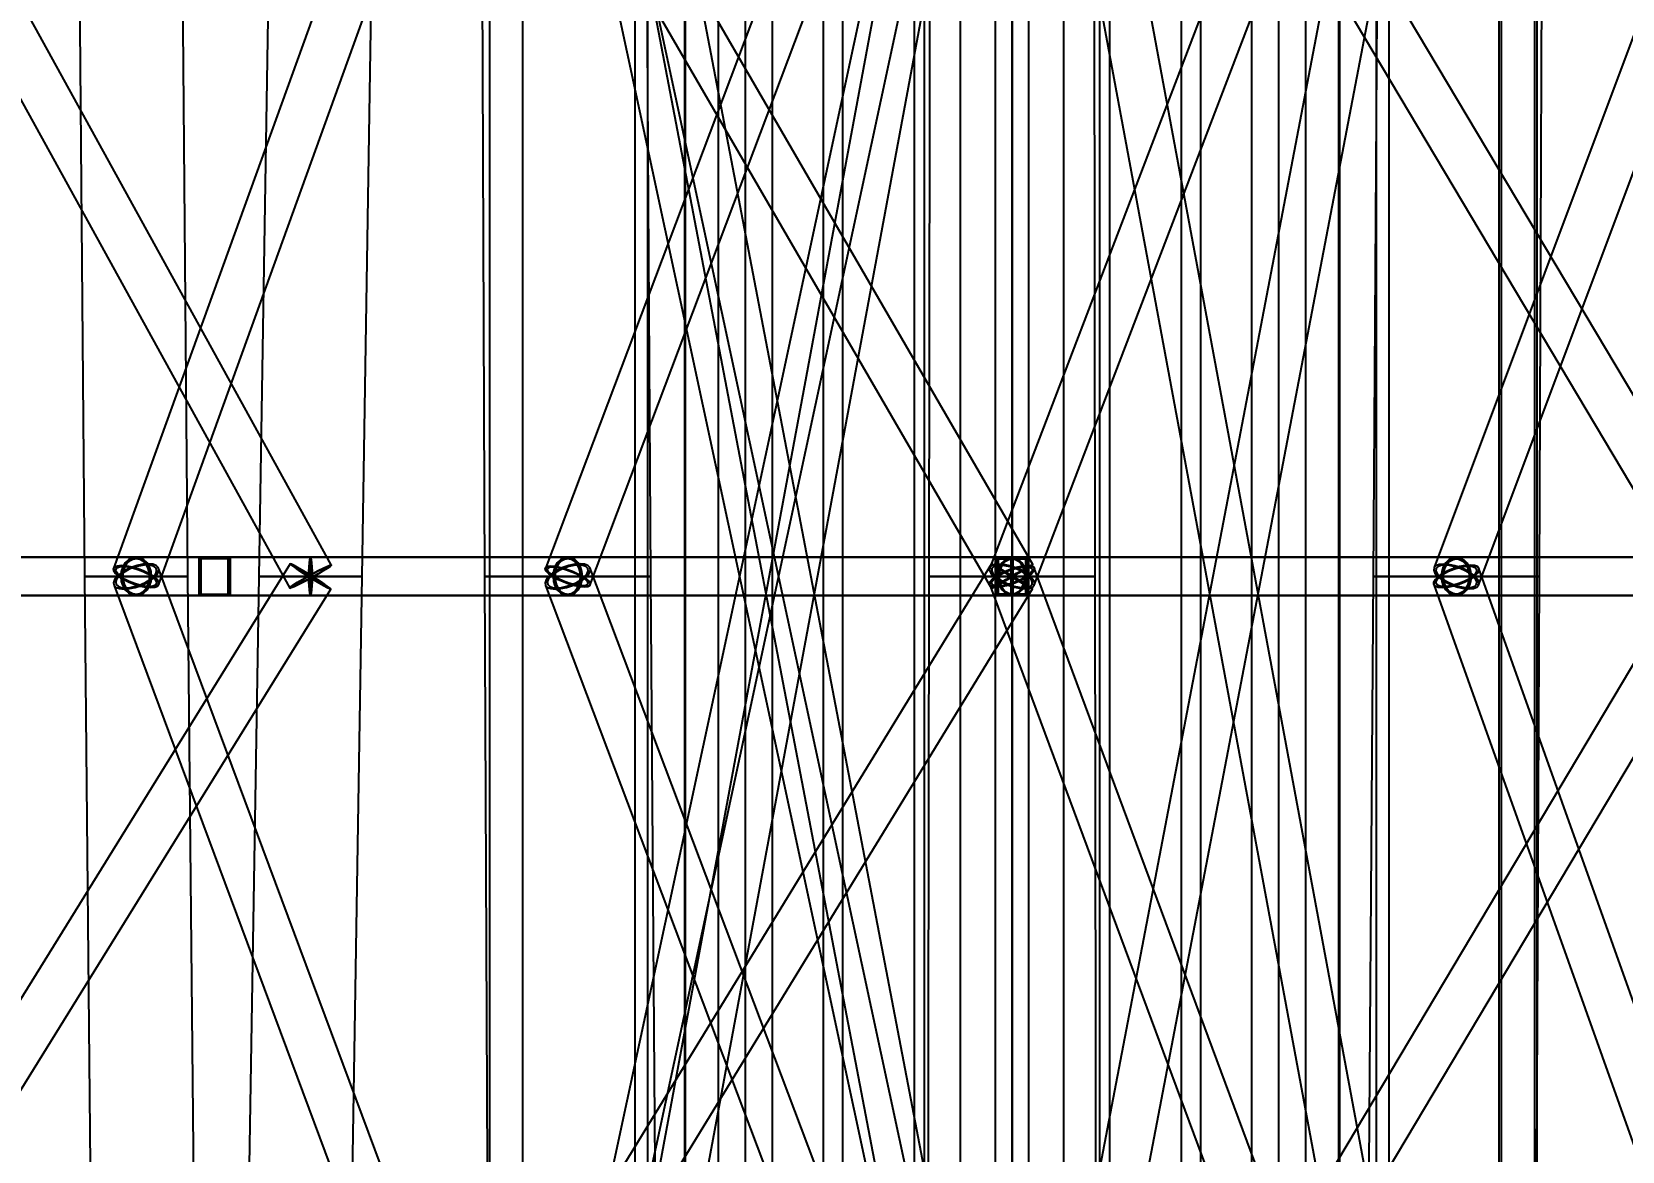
# Model space of a CAD drawing. Header units: millimetres. Extents: x -123812 to 252100, y -3000 to 639000.
# Drawn here: x -10403 to 6476, y 56400 to 68280 of the extents above; entities that cross this region are included whole.
import ezdxf

# ---------------------------------------------------------------- set-up
doc = ezdxf.new("R2010")
doc.units = ezdxf.units.MM
for name, color, linetype, lineweight in [('D-BMK-AXIS', 7, 'Continuous', 13), ('D-STR-CORE', 7, 'Continuous', 25), ('D-STR-DIM', 7, 'Continuous', 13), ('D-STR-STRC', 7, 'Continuous', 25)]:
    doc.layers.add(name, color=color, linetype=linetype, lineweight=lineweight)
doc.styles.add('OpenSansCondensed-Light', font='OpenSansCondensed-Light.ttf')
doc.styles.add('TOWER_UNICODE', font='Arial Unicode.ttf')
doc.dimstyles.new('EZDXF', dxfattribs={"dimtxt": 0.25, "dimasz": 0.175, "dimexe": 0.375, "dimexo": 0.125, "dimgap": 0.1, "dimtad": 1, "dimlfac": 100, "dimzin": 12, "dimdsep": 46, "dimtxsty": 'OpenSansCondensed-Light', "dimblk": 'ARCHTICK', "dimcen": 2.5, "dimazin": 3, "dimtfac": 0.5, "dimtmove": 2, "dimatfit": 3})

# ---------------------------------------------------------------- blocks, each defined once
blk = doc.blocks.new('_ARCHTICK')
at = {"color": 0, "linetype": 'BYBLOCK', "const_width": 0.15}
blk.add_lwpolyline([(-0.5, -0.5), (0.5, 0.5)], dxfattribs=at)

msp = doc.modelspace()

# ---------------------------------------------------------------- linework, layer by layer
at = {"layer": 'D-BMK-AXIS'}
msp.add_line((0, -3000), (0, 639000), dxfattribs=at)
at = {"layer": 'D-STR-CORE'}
for points in [[(-4000, 0), (-4000, 100000), (-3477.3, 100000), (-3477.3, 0)], [(-4000, 0), (-4000, 100000), (-3477.3, 100000), (-3477.3, 0)], [(-3863.7, 0), (-3863.7, 100000), (-3117.7, 100000), (-3117.7, 0)], [(-3863.7, 0), (-3863.7, 100000), (-3117.7, 100000), (-3117.7, 0)], [(-3464.1, 0), (-3464.1, 100000), (-2545.6, 100000), (-2545.6, 0)], [(-3464.1, 0), (-3464.1, 100000), (-2545.6, 100000), (-2545.6, 0)], [(-2828.4, 0), (-2828.4, 100000), (-1800, 100000), (-1800, 0)], [(-2828.4, 0), (-2828.4, 100000), (-1800, 100000), (-1800, 0)], [(-2000, 0), (-2000, 100000), (-931.7, 100000), (-931.7, 0)], [(-2000, 0), (-2000, 100000), (-931.7, 100000), (-931.7, 0)], [(-1035.3, 0), (-1035.3, 100000), (0, 100000), (0, 0)], [(-1035.3, 0), (-1035.3, 100000), (0, 100000), (0, 0)], [(0, 0), (0, 100000), (1035.3, 100000), (1035.3, 0)], [(0, 0), (0, 100000), (1035.3, 100000), (1035.3, 0)], [(931.7, 0), (931.7, 100000), (2000, 100000), (2000, 0)], [(931.7, 0), (931.7, 100000), (2000, 100000), (2000, 0)], [(1800, 0), (1800, 100000), (2828.4, 100000), (2828.4, 0)], [(1800, 0), (1800, 100000), (2828.4, 100000), (2828.4, 0)], [(2545.6, 0), (2545.6, 100000), (3464.1, 100000), (3464.1, 0)], [(2545.6, 0), (2545.6, 100000), (3464.1, 100000), (3464.1, 0)], [(3117.7, 0), (3117.7, 100000), (3863.7, 100000), (3863.7, 0)], [(3117.7, 0), (3117.7, 100000), (3863.7, 100000), (3863.7, 0)], [(3477.3, 0), (3477.3, 100000), (4000, 100000), (4000, 0)], [(3477.3, 0), (3477.3, 100000), (4000, 100000), (4000, 0)]]:
    msp.add_lwpolyline(points, close=True, dxfattribs=at)
at = {"layer": 'D-STR-STRC'}
for points in [[(-14553, 74876.6), (-7665.1, 62376.6), (-7649.2, 62380.8), (-7619.3, 62393.2), (-7577.6, 62412.8), (-7526.9, 62438.3), (-7470.5, 62468.1), (-7412.4, 62500), (-7356.5, 62531.9), (-7306.6, 62561.7), (-7266.2, 62587.2), (-7237.9, 62606.8), (-7223.8, 62619.2), (-7224.7, 62623.4), (-14112.6, 75123.4)], [(-7464.8, 74872.6), (-219.6, 62372.6), (-209.8, 62376.9), (-185.7, 62389.6), (-148.9, 62409.9), (-102, 62436.3), (-48.2, 62467), (9, 62500), (65.5, 62533), (117.6, 62563.7), (161.6, 62590.1), (194.6, 62610.4), (214.4, 62623.1), (219.6, 62627.4), (-7025.6, 75127.4)], [(-218, 74869.9), (7226.9, 62369.9), (7237, 62374.4), (7261.4, 62387.4), (7298.2, 62408), (7345, 62435), (7398.7, 62466.3), (7455.4, 62500), (7511.5, 62533.7), (7563, 62565), (7606.5, 62592), (7638.9, 62612.6), (7658.2, 62625.6), (7662.9, 62630.1), (218, 75130.1)], [(-5019.3, 75083.3), (-9535.2, 62583.3), (-9532.3, 62558.9), (-9513.2, 62530.5), (-9479.3, 62500), (-9432.8, 62469.5), (-9377, 62441.1), (-9315.6, 62416.7), (-9252.9, 62398), (-9193, 62386.2), (-9140.2, 62382.2), (-9097.9, 62386.2), (-9069, 62398), (-9055.6, 62416.7), (-4539.7, 74916.7)], [(-5568.1, 74958), (-198.7, 49958), (-192, 49952.9), (-172.1, 49951.1), (-140.5, 49952.6), (-99.4, 49957.3), (-51.4, 49965), (0, 49975), (51.4, 49986.7), (99.4, 49999.4), (140.5, 50012), (172.1, 50023.9), (192, 50034.1), (198.7, 50042), (-5170.6, 75042)], [(-198.7, 75042), (-5568.1, 50042), (-5561.3, 50034.1), (-5541.5, 50023.9), (-5509.9, 50012), (-5468.7, 49999.4), (-5420.8, 49986.7), (-5369.4, 49975), (-5317.9, 49965), (-5270, 49957.3), (-5228.8, 49952.6), (-5197.2, 49951.1), (-5177.4, 49952.9), (-5170.6, 49958), (198.7, 74958)], [(-5028.9, 74959.4), (-249.4, 49959.4), (-244.4, 49942.6), (-222.7, 49929.7), (-185.9, 49921.6), (-136.4, 49918.8), (-77.6, 49921.6), (-13.5, 49929.7), (51.6, 49942.6), (113.1, 49959.4), (166.9, 49979), (209.3, 50000), (237.5, 50021), (249.4, 50040.6), (-4530.1, 75040.6)], [(-233.7, 75096.1), (-4949.1, 62596.1), (-4954, 62578.4), (-4942.6, 62555.5), (-4915.7, 62528.7), (-4875.2, 62500), (-4823.8, 62471.3), (-4765, 62444.5), (-4702.9, 62421.6), (-4641.5, 62403.9), (-4585.2, 62392.9), (-4537.8, 62389.1), (-4502.5, 62392.9), (-4481.7, 62403.9), (233.7, 74903.9)], [(-249.7, 75046.3), (-4891.3, 50046.3), (-4882.8, 50042.4), (-4857.9, 50035.5), (-4818.2, 50026.2), (-4766.5, 50015.2), (-4706.2, 50003.1), (-4641.6, 49990.8), (-4577, 49979.1), (-4516.7, 49968.9), (-4465, 49960.8), (-4425.3, 49955.3), (-4400.4, 49952.9), (-4391.9, 49953.7), (249.7, 74953.7)], [(-249.8, 74954.3), (4391.8, 49954.3), (4400.3, 49947.9), (4425.3, 49945.1), (4465, 49945.9), (4516.7, 49950.5), (4576.9, 49958.5), (4641.6, 49969.3), (4706.2, 49982.1), (4766.5, 49996.2), (4818.2, 50010.6), (4857.9, 50024.2), (4882.9, 50036.2), (4891.4, 50045.7), (249.8, 75045.7)], [(4529.9, 75046.1), (-249.6, 50046.1), (-241.1, 50032.2), (-216.2, 50016.2), (-176.5, 49999), (-124.8, 49982), (-64.6, 49966.1), (0, 49952.6), (64.6, 49942.3), (124.8, 49935.9), (176.5, 49933.9), (216.2, 49936.4), (241.1, 49943.2), (249.6, 49953.9), (5029.1, 74953.9)], [(4542.8, 75092.2), (-236.7, 62592.2), (-238.8, 62565.2), (-224.7, 62533.7), (-195.3, 62500), (-152.5, 62466.3), (-99.4, 62434.8), (-39.5, 62407.8), (23.1, 62387.1), (84.1, 62374.1), (139.4, 62369.7), (185.2, 62374.1), (218.4, 62387.1), (236.7, 62407.8), (5016.2, 74907.8)], [(9165.1, 75092.9), (4479.1, 62592.9), (4475.4, 62565.7), (4488.1, 62534), (4516.2, 62500), (4557.9, 62466), (4610.4, 62434.3), (4670, 62407.1), (4732.7, 62386.3), (4794.2, 62373.2), (4850.3, 62368.7), (4897.3, 62373.2), (4931.8, 62386.3), (4951.6, 62407.1), (9637.6, 74907.1)], [(5166.2, 75000), (5166.2, 50000), (5173.1, 49987.3), (5193.4, 49975.5), (5225.7, 49965.4), (5267.8, 49957.6), (5316.8, 49952.8), (5369.4, 49951.1), (5421.9, 49952.8), (5471, 49957.6), (5513, 49965.4), (5545.3, 49975.5), (5565.6, 49987.3), (5572.6, 50000), (5572.6, 75000)], [(-14970.2, 49865.9), (-7229.9, 62365.9), (-7231.6, 62370.5), (-7247.9, 62383.9), (-7277.6, 62405.2), (-7318.7, 62433), (-7368.4, 62465.3), (-7423.3, 62500), (-7479.6, 62534.7), (-7533.6, 62567), (-7581.6, 62594.8), (-7620.2, 62616.1), (-7646.9, 62629.5), (-7659.8, 62634.1), (-15400.1, 50134.1)], [(-14754.4, 62296.8), (-7444.9, 62296.8), (-7439.4, 62303.7), (-7434.3, 62324), (-7429.9, 62356.3), (-7426.5, 62398.4), (-7424.4, 62447.4), (-7423.7, 62500), (-7424.4, 62552.6), (-7426.5, 62601.6), (-7429.9, 62643.7), (-7434.3, 62676), (-7439.4, 62696.3), (-7444.9, 62703.2), (-14754.4, 62703.2)], [(-13614, 62296.8), (-9295.4, 62296.8), (-9252.8, 62303.7), (-9213.2, 62324), (-9179.1, 62356.3), (-9153, 62398.4), (-9136.6, 62447.4), (-9131, 62500), (-9136.6, 62552.6), (-9153, 62601.6), (-9179.1, 62643.7), (-9213.2, 62676), (-9252.8, 62696.3), (-9295.4, 62703.2), (-13614, 62703.2)], [(-4406.6, 50095.1), (-9060.4, 62595.1), (-9082.2, 62616.5), (-9118.5, 62629.9), (-9166.9, 62634.5), (-9224.1, 62629.9), (-9286.1, 62616.5), (-9348.7, 62595.1), (-9407.7, 62567.3), (-9459.1, 62534.8), (-9499.3, 62500), (-9525.6, 62465.2), (-9536.2, 62432.7), (-9530.4, 62404.9), (-4876.6, 49904.9)], [(-7431.8, 49867.4), (216.5, 62367.4), (211.6, 62371.9), (192.3, 62385.1), (159.9, 62406.2), (116.6, 62433.7), (65.4, 62465.7), (9.7, 62500), (-46.7, 62534.3), (-99.9, 62566.3), (-146.2, 62593.8), (-182.6, 62614.9), (-206.6, 62628.1), (-216.5, 62632.6), (-7864.8, 50132.6)], [(235.3, 50094.9), (-4480.1, 62594.9), (-4501.2, 62616.3), (-4536.9, 62629.7), (-4584.8, 62634.3), (-4641.5, 62629.7), (-4703.3, 62616.3), (-4765.9, 62594.9), (-4825.1, 62567.1), (-4876.8, 62534.8), (-4917.5, 62500), (-4944.4, 62465.2), (-4955.7, 62432.9), (-4950.6, 62405.1), (-235.3, 49905.1)], [(7226.7, 62630), (-218.1, 50130), (-212.3, 50125.6), (-192.1, 50112.6), (-158.7, 50091.9), (-114.6, 50065), (-62.6, 50033.6), (-6.3, 50000), (50.3, 49966.4), (103.6, 49935), (149.8, 49908.1), (185.7, 49887.4), (209.1, 49874.4), (218.1, 49870), (7663, 62370)], [(7444.9, 62703.2), (0, 62703.2), (-1.8, 62696.3), (-3.6, 62676), (-5, 62643.7), (-6.2, 62601.6), (-6.9, 62552.6), (-7.1, 62500), (-6.9, 62447.4), (-6.2, 62398.4), (-5, 62356.3), (-3.6, 62324), (-1.8, 62303.7), (0, 62296.8), (7444.9, 62296.8)], [(9411, 50085.3), (4954.6, 62585.3), (4938.6, 62604.5), (4907.3, 62616.6), (4863, 62620.7), (4808.6, 62616.6), (4747.8, 62604.5), (4684.8, 62585.3), (4624, 62560.3), (4569.3, 62531.2), (4524.6, 62500), (4492.9, 62468.8), (4476.4, 62439.7), (4476.1, 62414.7), (8932.5, 49914.7)], [(9295.4, 62703.2), (4715.4, 62703.2), (4675, 62696.3), (4637.3, 62676), (4605, 62643.7), (4580.2, 62601.6), (4564.6, 62552.6), (4559.3, 62500), (4564.6, 62447.4), (4580.2, 62398.4), (4605, 62356.3), (4637.3, 62324), (4675, 62303.7), (4715.4, 62296.8), (9295.4, 62296.8)], [(4881.2, 50080.5), (239.6, 62580.5), (230.9, 62598.7), (206.5, 62610), (168, 62613.9), (118.1, 62610), (60.1, 62598.7), (-2, 62580.5), (-63.9, 62557), (-121.5, 62529.5), (-170.8, 62500), (-208.5, 62470.5), (-231.9, 62443), (-239.6, 62419.5), (4402, 49919.5)]]:
    msp.add_lwpolyline(points, dxfattribs=at)
for points in [[(-9949, 75000), (-9844.2, 62500), (-8746.6, 62500), (-8853.7, 75000)], [(-7993.7, 62500), (-6896, 62500), (-6697.6, 75000), (-7792.9, 75000)], [(-5646.5, 75000), (-5598.9, 62500), (-3831.9, 62500), (-3912.5, 75000)], [(-5547.2, 50000), (-5191.6, 50000), (-5191.6, 75000), (-5547.2, 75000)], [(-5547.2, 50000), (-5191.6, 50000), (-5191.6, 75000), (-5547.2, 75000)], [(-883.5, 62500), (883.5, 62500), (867, 75000), (-867, 75000)], [(-883.5, 62500), (883.5, 62500), (867, 75000), (-867, 75000)], [(-548.8, 62500), (548.8, 62500), (547.7, 75000), (-547.7, 75000)], [(-177.8, 50000), (177.8, 50000), (177.8, 75000), (-177.8, 75000)], [(-177.8, 50000), (177.8, 50000), (177.8, 75000), (-177.8, 75000)], [(3831.9, 62500), (5598.9, 62500), (5646.5, 75000), (3912.5, 75000)], [(5191.6, 50000), (5547.2, 50000), (5547.2, 75000), (5191.6, 75000)], [(5191.6, 50000), (5547.2, 50000), (5547.2, 75000), (5191.6, 75000)], [(-15850.5, 62300), (-8294.3, 62300), (-8294.3, 62700), (-15850.5, 62700)], [(-13441.8, 62300), (8.6, 62300), (8.6, 62700), (-13441.8, 62700)], [(-9499.3, 62500), (-9525.6, 62465.2), (-9536.2, 62432.7), (-9530.4, 62404.9), (-9508.6, 62383.5), (-9472.3, 62370.1), (-9423.9, 62365.5), (-9366.7, 62370.1), (-9304.7, 62383.5), (-9242.1, 62404.9), (-9183.1, 62432.7), (-9131.7, 62465.2), (-9091.5, 62500), (-9065.2, 62534.8), (-9054.6, 62567.3), (-9060.4, 62595.1), (-9082.2, 62616.5), (-9118.5, 62629.9), (-9166.9, 62634.5), (-9224.1, 62629.9), (-9286.1, 62616.5), (-9348.7, 62595.1), (-9407.7, 62567.3), (-9459.1, 62534.8)], [(-9479.2, 62500), (-9502.9, 62468.6), (-9512.5, 62439.4), (-9507.3, 62414.2), (-9487.6, 62395), (-9454.9, 62382.9), (-9411.2, 62378.7), (-9359.7, 62382.9), (-9303.8, 62395), (-9247.3, 62414.2), (-9194.1, 62439.4), (-9147.8, 62468.6), (-9111.6, 62500), (-9087.9, 62531.4), (-9078.3, 62560.6), (-9083.5, 62585.8), (-9103.2, 62605), (-9135.9, 62617.1), (-9179.6, 62621.3), (-9231.1, 62617.1), (-9287, 62605), (-9343.5, 62585.8), (-9396.7, 62560.6), (-9443, 62531.4)], [(-9459.8, 62500), (-9454.2, 62447.4), (-9437.8, 62398.4), (-9411.7, 62356.3), (-9377.6, 62324), (-9338, 62303.7), (-9295.4, 62296.8), (-9252.8, 62303.7), (-9213.2, 62324), (-9179.1, 62356.3), (-9153, 62398.4), (-9136.6, 62447.4), (-9131, 62500), (-9136.6, 62552.6), (-9153, 62601.6), (-9179.1, 62643.7), (-9213.2, 62676), (-9252.8, 62696.3), (-9295.4, 62703.2), (-9338, 62696.3), (-9377.6, 62676), (-9411.7, 62643.7), (-9437.8, 62601.6), (-9454.2, 62552.6)], [(-9451.5, 62500), (-9446.2, 62447.4), (-9430.6, 62398.4), (-9405.8, 62356.3), (-9373.4, 62324), (-9335.8, 62303.7), (-9295.4, 62296.8), (-4715.4, 62296.8), (-4675, 62303.7), (-4637.3, 62324), (-4605, 62356.3), (-4580.2, 62398.4), (-4564.6, 62447.4), (-4559.3, 62500), (-4564.6, 62552.6), (-4580.2, 62601.6), (-4605, 62643.7), (-4637.3, 62676), (-4675, 62696.3), (-4715.4, 62703.2), (-9295.4, 62703.2), (-9335.8, 62696.3), (-9373.4, 62676), (-9405.8, 62643.7), (-9430.6, 62601.6), (-9446.2, 62552.6)], [(-9451.5, 62500), (-9446.2, 62447.4), (-9430.6, 62398.4), (-9405.8, 62356.3), (-9373.4, 62324), (-9335.8, 62303.7), (-9295.4, 62296.8), (-9255, 62303.7), (-9217.4, 62324), (-9185, 62356.3), (-9160.2, 62398.4), (-9144.6, 62447.4), (-9139.3, 62500), (-9144.6, 62552.6), (-9160.2, 62601.6), (-9185, 62643.7), (-9217.4, 62676), (-9255, 62696.3), (-9295.4, 62703.2), (-9335.8, 62696.3), (-9373.4, 62676), (-9405.8, 62643.7), (-9430.6, 62601.6), (-9446.2, 62552.6)], [(-9446.9, 62500), (-9441.7, 62451.5), (-9426.6, 62406.4), (-9402.5, 62367.6), (-9371.1, 62337.9), (-9334.6, 62319.2), (-9295.4, 62312.8), (-9256.2, 62319.2), (-9219.7, 62337.9), (-9188.3, 62367.6), (-9164.2, 62406.4), (-9149.1, 62451.5), (-9143.9, 62500), (-9149.1, 62548.5), (-9164.2, 62593.6), (-9188.3, 62632.4), (-9219.7, 62662.1), (-9256.2, 62680.8), (-9295.4, 62687.2), (-9334.6, 62680.8), (-9371.1, 62662.1), (-9402.5, 62632.4), (-9426.6, 62593.6), (-9441.7, 62548.5)], [(-9439.2, 62500), (-9434.3, 62451.5), (-9419.9, 62406.4), (-9397.1, 62367.6), (-9367.3, 62337.9), (-9332.6, 62319.2), (-9295.4, 62312.8), (-9258.2, 62319.2), (-9223.5, 62337.9), (-9193.7, 62367.6), (-9170.9, 62406.4), (-9156.5, 62451.5), (-9151.6, 62500), (-9156.5, 62548.5), (-9170.9, 62593.6), (-9193.7, 62632.4), (-9223.5, 62662.1), (-9258.2, 62680.8), (-9295.4, 62687.2), (-9332.6, 62680.8), (-9367.3, 62662.1), (-9397.1, 62632.4), (-9419.9, 62593.6), (-9434.3, 62548.5)], [(-8294.3, 62700), (-8631.7, 62700), (-8631.7, 62300), (-8294.3, 62300)], [(-8628.6, 62300), (165.6, 62300), (165.6, 62700), (-8628.6, 62700)], [(-8297.4, 62700), (-8628.6, 62700), (-8628.6, 62300), (-8297.4, 62300)], [(-8304.4, 62688), (-8621.6, 62688), (-8621.6, 62312), (-8304.4, 62312)], [(-8307.4, 62688), (-8618.6, 62688), (-8618.6, 62312), (-8307.4, 62312)], [(-8617.6, 62300), (154.6, 62300), (154.6, 62700), (-8617.6, 62700)], [(-8308.4, 62700), (-8617.6, 62700), (-8617.6, 62300), (-8308.4, 62300)], [(-8317.7, 62688), (-8608.4, 62688), (-8608.4, 62312), (-8317.7, 62312)], [(-7412.4, 62500), (-7470.5, 62468.1), (-7526.9, 62438.3), (-7577.6, 62412.8), (-7619.3, 62393.2), (-7649.2, 62380.8), (-7665.1, 62376.6), (-7666, 62380.8), (-7651.8, 62393.2), (-7623.5, 62412.8), (-7583.1, 62438.3), (-7533.2, 62468.1), (-7477.3, 62500), (-7419.2, 62531.9), (-7362.9, 62561.7), (-7312.1, 62587.2), (-7270.4, 62606.8), (-7240.6, 62619.2), (-7224.7, 62623.4), (-7223.8, 62619.2), (-7237.9, 62606.8), (-7266.2, 62587.2), (-7306.6, 62561.7), (-7356.5, 62531.9)], [(-7466.5, 62500), (-7410.1, 62465.3), (-7356.1, 62433), (-7308.1, 62405.2), (-7269.5, 62383.9), (-7242.8, 62370.5), (-7229.9, 62365.9), (-7231.6, 62370.5), (-7247.9, 62383.9), (-7277.6, 62405.2), (-7318.7, 62433), (-7368.4, 62465.3), (-7423.3, 62500), (-7479.6, 62534.7), (-7533.6, 62567), (-7581.6, 62594.8), (-7620.2, 62616.1), (-7646.9, 62629.5), (-7659.8, 62634.1), (-7658.1, 62629.5), (-7641.8, 62616.1), (-7612.1, 62594.8), (-7571, 62567), (-7521.4, 62534.7)], [(-7464.3, 62500), (-7413.5, 62468.7), (-7364.8, 62439.6), (-7321.6, 62414.5), (-7286.8, 62395.3), (-7262.7, 62383.2), (-7251.1, 62379.1), (-7252.6, 62383.2), (-7267.3, 62395.3), (-7294.1, 62414.5), (-7331.1, 62439.6), (-7375.9, 62468.7), (-7425.4, 62500), (-7476.2, 62531.3), (-7524.9, 62560.4), (-7568.1, 62585.5), (-7603, 62604.7), (-7627, 62616.8), (-7638.7, 62620.9), (-7637.1, 62616.8), (-7622.4, 62604.7), (-7595.7, 62585.5), (-7558.6, 62560.4), (-7513.8, 62531.3)], [(-7466.1, 62500), (-7465.3, 62447.4), (-7463.2, 62398.4), (-7459.8, 62356.3), (-7455.5, 62324), (-7450.3, 62303.7), (-7444.9, 62296.8), (-7439.4, 62303.7), (-7434.3, 62324), (-7429.9, 62356.3), (-7426.5, 62398.4), (-7424.4, 62447.4), (-7423.7, 62500), (-7424.4, 62552.6), (-7426.5, 62601.6), (-7429.9, 62643.7), (-7434.3, 62676), (-7439.4, 62696.3), (-7444.9, 62703.2), (-7450.3, 62696.3), (-7455.5, 62676), (-7459.8, 62643.7), (-7463.2, 62601.6), (-7465.3, 62552.6)], [(-7464.4, 62500), (-7463.7, 62451.5), (-7461.8, 62406.4), (-7458.7, 62367.6), (-7454.6, 62337.9), (-7449.9, 62319.2), (-7444.9, 62312.8), (-7439.8, 62319.2), (-7435.1, 62337.9), (-7431.1, 62367.6), (-7428, 62406.4), (-7426, 62451.5), (-7425.3, 62500), (-7426, 62548.5), (-7428, 62593.6), (-7431.1, 62632.4), (-7435.1, 62662.1), (-7439.8, 62680.8), (-7444.9, 62687.2), (-7449.9, 62680.8), (-7454.6, 62662.1), (-7458.7, 62632.4), (-7461.8, 62593.6), (-7463.7, 62548.5)], [(-7452, 62500), (-7451.8, 62447.4), (-7451, 62398.4), (-7449.9, 62356.3), (-7448.4, 62324), (-7446.7, 62303.7), (-7444.9, 62296.8), (0, 62296.8), (1.8, 62303.7), (3.6, 62324), (5, 62356.3), (6.2, 62398.4), (6.9, 62447.4), (7.1, 62500), (6.9, 62552.6), (6.2, 62601.6), (5, 62643.7), (3.6, 62676), (1.8, 62696.3), (0, 62703.2), (-7444.9, 62703.2), (-7446.7, 62696.3), (-7448.4, 62676), (-7449.9, 62643.7), (-7451, 62601.6), (-7451.8, 62552.6)], [(-7452, 62500), (-7451.8, 62447.4), (-7451, 62398.4), (-7449.9, 62356.3), (-7448.4, 62324), (-7446.7, 62303.7), (-7444.9, 62296.8), (-7443, 62303.7), (-7441.3, 62324), (-7439.8, 62356.3), (-7438.7, 62398.4), (-7438, 62447.4), (-7437.7, 62500), (-7438, 62552.6), (-7438.7, 62601.6), (-7439.8, 62643.7), (-7441.3, 62676), (-7443, 62696.3), (-7444.9, 62703.2), (-7446.7, 62696.3), (-7448.4, 62676), (-7449.9, 62643.7), (-7451, 62601.6), (-7451.8, 62552.6)], [(-7451.4, 62500), (-7451.2, 62451.5), (-7450.6, 62406.4), (-7449.5, 62367.6), (-7448.1, 62337.9), (-7446.6, 62319.2), (-7444.9, 62312.8), (-7443.2, 62319.2), (-7441.6, 62337.9), (-7440.2, 62367.6), (-7439.2, 62406.4), (-7438.5, 62451.5), (-7438.3, 62500), (-7438.5, 62548.5), (-7439.2, 62593.6), (-7440.2, 62632.4), (-7441.6, 62662.1), (-7443.2, 62680.8), (-7444.9, 62687.2), (-7446.6, 62680.8), (-7448.1, 62662.1), (-7449.5, 62632.4), (-7450.6, 62593.6), (-7451.2, 62548.5)], [(-4917.5, 62500), (-4944.4, 62465.2), (-4955.7, 62432.9), (-4950.6, 62405.1), (-4929.5, 62383.7), (-4893.8, 62370.3), (-4846, 62365.7), (-4789.2, 62370.3), (-4727.4, 62383.7), (-4664.8, 62405.1), (-4605.6, 62432.9), (-4554, 62465.2), (-4513.3, 62500), (-4486.4, 62534.8), (-4475, 62567.1), (-4480.1, 62594.9), (-4501.2, 62616.3), (-4536.9, 62629.7), (-4584.8, 62634.3), (-4641.5, 62629.7), (-4703.3, 62616.3), (-4765.9, 62594.9), (-4825.1, 62567.1), (-4876.8, 62534.8)], [(-4897.6, 62500), (-4921.8, 62468.7), (-4932, 62439.5), (-4927.5, 62414.4), (-4908.4, 62395.2), (-4876.3, 62383.1), (-4833.1, 62378.9), (-4781.9, 62383.1), (-4726.2, 62395.2), (-4669.8, 62414.4), (-4616.4, 62439.5), (-4569.8, 62468.7), (-4533.2, 62500), (-4508.9, 62531.3), (-4498.7, 62560.5), (-4503.3, 62585.6), (-4522.3, 62604.8), (-4554.5, 62616.9), (-4597.6, 62621.1), (-4648.8, 62616.9), (-4704.5, 62604.8), (-4760.9, 62585.6), (-4814.3, 62560.5), (-4860.9, 62531.3)], [(-4871.4, 62500), (-4866.1, 62447.4), (-4850.5, 62398.4), (-4825.7, 62356.3), (-4793.4, 62324), (-4755.8, 62303.7), (-4715.4, 62296.8), (-4675, 62303.7), (-4637.3, 62324), (-4605, 62356.3), (-4580.2, 62398.4), (-4564.6, 62447.4), (-4559.3, 62500), (-4564.6, 62552.6), (-4580.2, 62601.6), (-4605, 62643.7), (-4637.3, 62676), (-4675, 62696.3), (-4715.4, 62703.2), (-4755.8, 62696.3), (-4793.4, 62676), (-4825.7, 62643.7), (-4850.5, 62601.6), (-4866.1, 62552.6)], [(-4863, 62500), (-4858, 62447.4), (-4843.3, 62398.4), (-4819.8, 62356.3), (-4789.2, 62324), (-4753.6, 62303.7), (-4715.4, 62296.8), (0, 62296.8), (38.2, 62303.7), (73.8, 62324), (104.4, 62356.3), (127.9, 62398.4), (142.6, 62447.4), (147.7, 62500), (142.6, 62552.6), (127.9, 62601.6), (104.4, 62643.7), (73.8, 62676), (38.2, 62696.3), (0, 62703.2), (-4715.4, 62703.2), (-4753.6, 62696.3), (-4789.2, 62676), (-4819.8, 62643.7), (-4843.3, 62601.6), (-4858, 62552.6)], [(-4863, 62500), (-4858, 62447.4), (-4843.3, 62398.4), (-4819.8, 62356.3), (-4789.2, 62324), (-4753.6, 62303.7), (-4715.4, 62296.8), (-4677.1, 62303.7), (-4641.5, 62324), (-4610.9, 62356.3), (-4587.5, 62398.4), (-4572.7, 62447.4), (-4567.7, 62500), (-4572.7, 62552.6), (-4587.5, 62601.6), (-4610.9, 62643.7), (-4641.5, 62676), (-4677.1, 62696.3), (-4715.4, 62703.2), (-4753.6, 62696.3), (-4789.2, 62676), (-4819.8, 62643.7), (-4843.3, 62601.6), (-4858, 62552.6)], [(-4859.2, 62500), (-4854.3, 62451.5), (-4839.9, 62406.4), (-4817, 62367.6), (-4787.3, 62337.9), (-4752.6, 62319.2), (-4715.4, 62312.8), (-4678.2, 62319.2), (-4643.5, 62337.9), (-4613.7, 62367.6), (-4590.8, 62406.4), (-4576.5, 62451.5), (-4571.6, 62500), (-4576.5, 62548.5), (-4590.8, 62593.6), (-4613.7, 62632.4), (-4643.5, 62662.1), (-4678.2, 62680.8), (-4715.4, 62687.2), (-4752.6, 62680.8), (-4787.3, 62662.1), (-4817, 62632.4), (-4839.9, 62593.6), (-4854.3, 62548.5)], [(-4851.4, 62500), (-4846.8, 62451.5), (-4833.2, 62406.4), (-4811.6, 62367.6), (-4783.4, 62337.9), (-4750.6, 62319.2), (-4715.4, 62312.8), (-4680.2, 62319.2), (-4647.3, 62337.9), (-4619.2, 62367.6), (-4597.5, 62406.4), (-4584, 62451.5), (-4579.3, 62500), (-4584, 62548.5), (-4597.5, 62593.6), (-4619.2, 62632.4), (-4647.3, 62662.1), (-4680.2, 62680.8), (-4715.4, 62687.2), (-4750.6, 62680.8), (-4783.4, 62662.1), (-4811.6, 62632.4), (-4833.2, 62593.6), (-4846.8, 62548.5)], [(-195.3, 62500), (-152.5, 62466.3), (-99.4, 62434.8), (-39.5, 62407.8), (23.1, 62387.1), (84.1, 62374.1), (139.4, 62369.7), (185.2, 62374.1), (218.4, 62387.1), (236.7, 62407.8), (238.8, 62434.8), (224.7, 62466.3), (195.3, 62500), (152.5, 62533.7), (99.4, 62565.2), (39.5, 62592.2), (-23.1, 62612.9), (-84.1, 62625.9), (-139.4, 62630.3), (-185.2, 62625.9), (-218.4, 62612.9), (-236.7, 62592.2), (-238.8, 62565.2), (-224.7, 62533.7)], [(9, 62500), (-48.2, 62467), (-102, 62436.3), (-148.9, 62409.9), (-185.7, 62389.6), (-209.8, 62376.9), (-219.6, 62372.6), (-214.4, 62376.9), (-194.6, 62389.6), (-161.6, 62409.9), (-117.6, 62436.3), (-65.5, 62467), (-9, 62500), (48.2, 62533), (102, 62563.7), (148.9, 62590.1), (185.7, 62610.4), (209.8, 62623.1), (219.6, 62627.4), (214.4, 62623.1), (194.6, 62610.4), (161.6, 62590.1), (117.6, 62563.7), (65.5, 62533)], [(-9.7, 62500), (46.7, 62465.7), (99.9, 62433.7), (146.2, 62406.2), (182.6, 62385.1), (206.6, 62371.9), (216.5, 62367.4), (211.6, 62371.9), (192.3, 62385.1), (159.9, 62406.2), (116.6, 62433.7), (65.4, 62465.7), (9.7, 62500), (-46.7, 62534.3), (-99.9, 62566.3), (-146.2, 62593.8), (-182.6, 62614.9), (-206.6, 62628.1), (-216.5, 62632.6), (-211.6, 62628.1), (-192.3, 62614.9), (-159.9, 62593.8), (-116.6, 62566.3), (-65.4, 62534.3)], [(165.6, 62700), (-165.6, 62700), (-165.6, 62300), (165.6, 62300)], [(155.6, 62688), (-155.6, 62688), (-155.6, 62312), (155.6, 62312)], [(154.6, 62700), (-154.6, 62700), (-154.6, 62300), (154.6, 62300)], [(-154.6, 62300), (8617.6, 62300), (8617.6, 62700), (-154.6, 62700)], [(-154.6, 62700), (154.6, 62700), (154.6, 62300), (-154.6, 62300)], [(-147.7, 62500), (-142.6, 62447.4), (-127.9, 62398.4), (-104.4, 62356.3), (-73.8, 62324), (-38.2, 62303.7), (0, 62296.8), (38.2, 62303.7), (73.8, 62324), (104.4, 62356.3), (127.9, 62398.4), (142.6, 62447.4), (147.7, 62500), (142.6, 62552.6), (127.9, 62601.6), (104.4, 62643.7), (73.8, 62676), (38.2, 62696.3), (0, 62703.2), (-38.2, 62696.3), (-73.8, 62676), (-104.4, 62643.7), (-127.9, 62601.6), (-142.6, 62552.6)], [(-147.7, 62500), (-142.6, 62447.4), (-127.9, 62398.4), (-104.4, 62356.3), (-73.8, 62324), (-38.2, 62303.7), (0, 62296.8), (4715.4, 62296.8), (4753.6, 62303.7), (4789.2, 62324), (4819.8, 62356.3), (4843.3, 62398.4), (4858, 62447.4), (4863, 62500), (4858, 62552.6), (4843.3, 62601.6), (4819.8, 62643.7), (4789.2, 62676), (4753.6, 62696.3), (4715.4, 62703.2), (0, 62703.2), (-38.2, 62696.3), (-73.8, 62676), (-104.4, 62643.7), (-127.9, 62601.6), (-142.6, 62552.6)], [(147.7, 62500), (142.6, 62447.4), (127.9, 62398.4), (104.4, 62356.3), (73.8, 62324), (38.2, 62303.7), (0, 62296.8), (-38.2, 62303.7), (-73.8, 62324), (-104.4, 62356.3), (-127.9, 62398.4), (-142.6, 62447.4), (-147.7, 62500), (-142.6, 62552.6), (-127.9, 62601.6), (-104.4, 62643.7), (-73.8, 62676), (-38.2, 62696.3), (0, 62703.2), (38.2, 62696.3), (73.8, 62676), (104.4, 62643.7), (127.9, 62601.6), (142.6, 62552.6)], [(145.4, 62688), (-145.4, 62688), (-145.4, 62312), (145.4, 62312)], [(-145.4, 62688), (145.4, 62688), (145.4, 62312), (-145.4, 62312)], [(-136, 62500), (-131.4, 62451.5), (-117.8, 62406.4), (-96.2, 62367.6), (-68, 62337.9), (-35.2, 62319.2), (0, 62312.8), (35.2, 62319.2), (68, 62337.9), (96.2, 62367.6), (117.8, 62406.4), (131.4, 62451.5), (136, 62500), (131.4, 62548.5), (117.8, 62593.6), (96.2, 62632.4), (68, 62662.1), (35.2, 62680.8), (0, 62687.2), (-35.2, 62680.8), (-68, 62662.1), (-96.2, 62632.4), (-117.8, 62593.6), (-131.4, 62548.5)], [(136, 62500), (131.4, 62451.5), (117.8, 62406.4), (96.2, 62367.6), (68, 62337.9), (35.2, 62319.2), (0, 62312.8), (-35.2, 62319.2), (-68, 62337.9), (-96.2, 62367.6), (-117.8, 62406.4), (-131.4, 62451.5), (-136, 62500), (-131.4, 62548.5), (-117.8, 62593.6), (-96.2, 62632.4), (-68, 62662.1), (-35.2, 62680.8), (0, 62687.2), (35.2, 62680.8), (68, 62662.1), (96.2, 62632.4), (117.8, 62593.6), (131.4, 62548.5)], [(8.6, 62700), (-8.6, 62700), (-8.6, 62300), (8.6, 62300)], [(-8.6, 62300), (13441.8, 62300), (13441.8, 62700), (-8.6, 62700)], [(-8.6, 62700), (8.6, 62700), (8.6, 62300), (-8.6, 62300)], [(8.1, 62688), (-8.1, 62688), (-8.1, 62312), (8.1, 62312)], [(-8.1, 62688), (8.1, 62688), (8.1, 62312), (-8.1, 62312)], [(-7.1, 62500), (-6.9, 62447.4), (-6.2, 62398.4), (-5, 62356.3), (-3.6, 62324), (-1.8, 62303.7), (0, 62296.8), (1.8, 62303.7), (3.6, 62324), (5, 62356.3), (6.2, 62398.4), (6.9, 62447.4), (7.1, 62500), (6.9, 62552.6), (6.2, 62601.6), (5, 62643.7), (3.6, 62676), (1.8, 62696.3), (0, 62703.2), (-1.8, 62696.3), (-3.6, 62676), (-5, 62643.7), (-6.2, 62601.6), (-6.9, 62552.6)], [(7.1, 62500), (6.9, 62447.4), (6.2, 62398.4), (5, 62356.3), (3.6, 62324), (1.8, 62303.7), (0, 62296.8), (-1.8, 62303.7), (-3.6, 62324), (-5, 62356.3), (-6.2, 62398.4), (-6.9, 62447.4), (-7.1, 62500), (-6.9, 62552.6), (-6.2, 62601.6), (-5, 62643.7), (-3.6, 62676), (-1.8, 62696.3), (0, 62703.2), (1.8, 62696.3), (3.6, 62676), (5, 62643.7), (6.2, 62601.6), (6.9, 62552.6)], [(-6.6, 62500), (-6.3, 62451.5), (-5.7, 62406.4), (-4.6, 62367.6), (-3.3, 62337.9), (-1.7, 62319.2), (0, 62312.8), (1.7, 62319.2), (3.3, 62337.9), (4.6, 62367.6), (5.7, 62406.4), (6.3, 62451.5), (6.6, 62500), (6.3, 62548.5), (5.7, 62593.6), (4.6, 62632.4), (3.3, 62662.1), (1.7, 62680.8), (0, 62687.2), (-1.7, 62680.8), (-3.3, 62662.1), (-4.6, 62632.4), (-5.7, 62593.6), (-6.3, 62548.5)], [(6.6, 62500), (6.3, 62451.5), (5.7, 62406.4), (4.6, 62367.6), (3.3, 62337.9), (1.7, 62319.2), (0, 62312.8), (-1.7, 62319.2), (-3.3, 62337.9), (-4.6, 62367.6), (-5.7, 62406.4), (-6.3, 62451.5), (-6.6, 62500), (-6.3, 62548.5), (-5.7, 62593.6), (-4.6, 62632.4), (-3.3, 62662.1), (-1.7, 62680.8), (0, 62687.2), (1.7, 62680.8), (3.3, 62662.1), (4.6, 62632.4), (5.7, 62593.6), (6.3, 62548.5)], [(4516.2, 62500), (4557.9, 62466), (4610.4, 62434.3), (4670, 62407.1), (4732.7, 62386.3), (4794.2, 62373.2), (4850.3, 62368.7), (4897.3, 62373.2), (4931.8, 62386.3), (4951.6, 62407.1), (4955.3, 62434.3), (4942.7, 62466), (4914.5, 62500), (4872.8, 62534), (4820.4, 62565.7), (4760.8, 62592.9), (4698.1, 62613.7), (4636.6, 62626.8), (4580.4, 62631.3), (4533.5, 62626.8), (4498.9, 62613.7), (4479.1, 62592.9), (4475.4, 62565.7), (4488.1, 62534)], [(4906.1, 62500), (4861.4, 62468.8), (4806.8, 62439.7), (4745.9, 62414.7), (4682.9, 62395.5), (4622.2, 62383.4), (4567.8, 62379.3), (4523.4, 62383.4), (4492.2, 62395.5), (4476.1, 62414.7), (4476.4, 62439.7), (4492.9, 62468.8), (4524.6, 62500), (4569.3, 62531.2), (4624, 62560.3), (4684.8, 62585.3), (4747.8, 62604.5), (4808.6, 62616.6), (4863, 62620.7), (4907.3, 62616.6), (4938.6, 62604.5), (4954.6, 62585.3), (4954.4, 62560.3), (4937.8, 62531.2)], [(4871.4, 62500), (4866.1, 62447.4), (4850.5, 62398.4), (4825.7, 62356.3), (4793.4, 62324), (4755.8, 62303.7), (4715.4, 62296.8), (4675, 62303.7), (4637.3, 62324), (4605, 62356.3), (4580.2, 62398.4), (4564.6, 62447.4), (4559.3, 62500), (4564.6, 62552.6), (4580.2, 62601.6), (4605, 62643.7), (4637.3, 62676), (4675, 62696.3), (4715.4, 62703.2), (4755.8, 62696.3), (4793.4, 62676), (4825.7, 62643.7), (4850.5, 62601.6), (4866.1, 62552.6)], [(4863, 62500), (4858, 62447.4), (4843.3, 62398.4), (4819.8, 62356.3), (4789.2, 62324), (4753.6, 62303.7), (4715.4, 62296.8), (4677.1, 62303.7), (4641.5, 62324), (4610.9, 62356.3), (4587.5, 62398.4), (4572.7, 62447.4), (4567.7, 62500), (4572.7, 62552.6), (4587.5, 62601.6), (4610.9, 62643.7), (4641.5, 62676), (4677.1, 62696.3), (4715.4, 62703.2), (4753.6, 62696.3), (4789.2, 62676), (4819.8, 62643.7), (4843.3, 62601.6), (4858, 62552.6)], [(4859.2, 62500), (4854.3, 62451.5), (4839.9, 62406.4), (4817, 62367.6), (4787.3, 62337.9), (4752.6, 62319.2), (4715.4, 62312.8), (4678.2, 62319.2), (4643.5, 62337.9), (4613.7, 62367.6), (4590.8, 62406.4), (4576.5, 62451.5), (4571.6, 62500), (4576.5, 62548.5), (4590.8, 62593.6), (4613.7, 62632.4), (4643.5, 62662.1), (4678.2, 62680.8), (4715.4, 62687.2), (4752.6, 62680.8), (4787.3, 62662.1), (4817, 62632.4), (4839.9, 62593.6), (4854.3, 62548.5)], [(4851.4, 62500), (4846.8, 62451.5), (4833.2, 62406.4), (4811.6, 62367.6), (4783.4, 62337.9), (4750.6, 62319.2), (4715.4, 62312.8), (4680.2, 62319.2), (4647.3, 62337.9), (4619.2, 62367.6), (4597.5, 62406.4), (4584, 62451.5), (4579.3, 62500), (4584, 62548.5), (4597.5, 62593.6), (4619.2, 62632.4), (4647.3, 62662.1), (4680.2, 62680.8), (4715.4, 62687.2), (4750.6, 62680.8), (4783.4, 62662.1), (4811.6, 62632.4), (4833.2, 62593.6), (4846.8, 62548.5)], [(-9844.2, 62500), (-9721.8, 50000), (-8621.8, 50000), (-8746.6, 62500)], [(-8746.6, 62500), (-8765.3, 62500), (-8820.1, 62500), (-8907.3, 62500), (-9021, 62500), (-9153.4, 62500), (-9295.4, 62500), (-9437.4, 62500), (-9569.8, 62500), (-9683.5, 62500), (-9770.7, 62500), (-9825.5, 62500), (-9844.2, 62500), (-9825.5, 62500), (-9770.7, 62500), (-9683.5, 62500), (-9569.8, 62500), (-9437.4, 62500), (-9295.4, 62500), (-9153.4, 62500), (-9021, 62500), (-8907.3, 62500), (-8820.1, 62500), (-8765.3, 62500)], [(-9111.5, 62500), (-9077.6, 62469.5), (-9058.5, 62441.1), (-9055.6, 62416.7), (-9069, 62398), (-9097.9, 62386.2), (-9140.2, 62382.2), (-9193, 62386.2), (-9252.9, 62398), (-9315.6, 62416.7), (-9377, 62441.1), (-9432.8, 62469.5), (-9479.3, 62500), (-9513.2, 62530.5), (-9532.3, 62558.9), (-9535.2, 62583.3), (-9521.8, 62602), (-9492.9, 62613.8), (-9450.6, 62617.8), (-9397.8, 62613.8), (-9337.9, 62602), (-9275.2, 62583.3), (-9213.8, 62558.9), (-9158, 62530.5)], [(-9129.6, 62500), (-9099.1, 62472.5), (-9081.9, 62446.9), (-9079.2, 62424.9), (-9091.3, 62408), (-9117.3, 62397.4), (-9155.4, 62393.8), (-9203.1, 62397.4), (-9257.1, 62408), (-9313.6, 62424.9), (-9369, 62446.9), (-9419.3, 62472.5), (-9461.2, 62500), (-9491.7, 62527.5), (-9508.9, 62553.1), (-9511.6, 62575.1), (-9499.5, 62592), (-9473.5, 62602.6), (-9435.4, 62606.2), (-9387.7, 62602.6), (-9333.7, 62592), (-9277.2, 62575.1), (-9221.8, 62553.1), (-9171.5, 62527.5)], [(-8198.3, 50000), (-7098.3, 50000), (-6896, 62500), (-7993.7, 62500)], [(-6896, 62500), (-6914.7, 62500), (-6969.6, 62500), (-7056.8, 62500), (-7170.5, 62500), (-7302.8, 62500), (-7444.9, 62500), (-7586.9, 62500), (-7719.3, 62500), (-7832.9, 62500), (-7920.2, 62500), (-7975, 62500), (-7993.7, 62500), (-7975, 62500), (-7920.2, 62500), (-7832.9, 62500), (-7719.3, 62500), (-7586.9, 62500), (-7444.9, 62500), (-7302.8, 62500), (-7170.5, 62500), (-7056.8, 62500), (-6969.6, 62500), (-6914.7, 62500)], [(-7415.6, 62500), (-7468, 62471.2), (-7518.8, 62444.4), (-7564.6, 62421.4), (-7602.2, 62403.7), (-7629.1, 62392.6), (-7643.4, 62388.8), (-7644.2, 62392.6), (-7631.4, 62403.7), (-7605.9, 62421.4), (-7569.5, 62444.4), (-7524.5, 62471.2), (-7474.1, 62500), (-7421.8, 62528.8), (-7370.9, 62555.6), (-7325.2, 62578.6), (-7287.6, 62596.3), (-7260.7, 62607.4), (-7246.3, 62611.2), (-7245.5, 62607.4), (-7258.3, 62596.3), (-7283.8, 62578.6), (-7320.2, 62555.6), (-7365.2, 62528.8)], [(-5598.9, 62500), (-5541.6, 50000), (-3741.6, 50000), (-3831.9, 62500)], [(-3831.9, 62500), (-3862, 62500), (-3950.2, 62500), (-4090.6, 62500), (-4273.6, 62500), (-4486.7, 62500), (-4715.4, 62500), (-4944, 62500), (-5157.1, 62500), (-5340.1, 62500), (-5480.5, 62500), (-5568.8, 62500), (-5598.9, 62500), (-5568.8, 62500), (-5480.5, 62500), (-5340.1, 62500), (-5157.1, 62500), (-4944, 62500), (-4715.4, 62500), (-4486.7, 62500), (-4273.6, 62500), (-4090.6, 62500), (-3950.2, 62500), (-3862, 62500)], [(-4555.5, 62500), (-4515, 62471.3), (-4488.1, 62444.5), (-4476.8, 62421.6), (-4481.7, 62403.9), (-4502.5, 62392.9), (-4537.8, 62389.1), (-4585.2, 62392.9), (-4641.5, 62403.9), (-4702.9, 62421.6), (-4765, 62444.5), (-4823.8, 62471.3), (-4875.2, 62500), (-4915.7, 62528.7), (-4942.6, 62555.5), (-4954, 62578.4), (-4949.1, 62596.1), (-4928.3, 62607.1), (-4892.9, 62610.9), (-4845.5, 62607.1), (-4789.2, 62596.1), (-4727.9, 62578.4), (-4665.7, 62555.5), (-4606.9, 62528.7)], [(-4571.2, 62500), (-4534.7, 62474.1), (-4510.5, 62450), (-4500.3, 62429.3), (-4504.7, 62413.4), (-4523.4, 62403.4), (-4555.3, 62400), (-4598, 62403.4), (-4648.8, 62413.4), (-4704.1, 62429.3), (-4760.2, 62450), (-4813.2, 62474.1), (-4859.5, 62500), (-4896, 62525.9), (-4920.2, 62550), (-4930.5, 62570.7), (-4926.1, 62586.6), (-4907.3, 62596.6), (-4875.4, 62600), (-4832.7, 62596.6), (-4781.9, 62586.6), (-4726.6, 62570.7), (-4670.6, 62550), (-4617.6, 62525.9)], [(-900, 50000), (900, 50000), (883.5, 62500), (-883.5, 62500)], [(-900, 50000), (900, 50000), (883.5, 62500), (-883.5, 62500)], [(883.5, 62500), (853.4, 62500), (765.1, 62500), (624.7, 62500), (441.7, 62500), (228.7, 62500), (0, 62500), (-228.7, 62500), (-441.7, 62500), (-624.7, 62500), (-765.1, 62500), (-853.4, 62500), (-883.5, 62500), (-853.4, 62500), (-765.1, 62500), (-624.7, 62500), (-441.7, 62500), (-228.7, 62500), (0, 62500), (228.7, 62500), (441.7, 62500), (624.7, 62500), (765.1, 62500), (853.4, 62500)], [(883.5, 62500), (853.4, 62500), (765.1, 62500), (624.7, 62500), (441.7, 62500), (228.7, 62500), (0, 62500), (-228.7, 62500), (-441.7, 62500), (-624.7, 62500), (-765.1, 62500), (-853.4, 62500), (-883.5, 62500), (-853.4, 62500), (-765.1, 62500), (-624.7, 62500), (-441.7, 62500), (-228.7, 62500), (0, 62500), (228.7, 62500), (441.7, 62500), (624.7, 62500), (765.1, 62500), (853.4, 62500)], [(-550, 50000), (550, 50000), (548.8, 62500), (-548.8, 62500)], [(548.8, 62500), (530.1, 62500), (475.3, 62500), (388.1, 62500), (274.4, 62500), (142, 62500), (0, 62500), (-142, 62500), (-274.4, 62500), (-388.1, 62500), (-475.3, 62500), (-530.1, 62500), (-548.8, 62500), (-530.1, 62500), (-475.3, 62500), (-388.1, 62500), (-274.4, 62500), (-142, 62500), (0, 62500), (142, 62500), (274.4, 62500), (388.1, 62500), (475.3, 62500), (530.1, 62500)], [(170.8, 62500), (121.5, 62470.5), (63.9, 62443), (2, 62419.5), (-60.1, 62401.3), (-118.1, 62390), (-168, 62386.1), (-206.5, 62390), (-230.9, 62401.3), (-239.6, 62419.5), (-231.9, 62443), (-208.5, 62470.5), (-170.8, 62500), (-121.5, 62529.5), (-63.9, 62557), (-2, 62580.5), (60.1, 62598.7), (118.1, 62610), (168, 62613.9), (206.5, 62610), (230.9, 62598.7), (239.6, 62580.5), (231.9, 62557), (208.5, 62529.5)], [(154, 62500), (109.6, 62473.4), (57.6, 62448.6), (1.8, 62427.4), (-54.2, 62411.1), (-106.4, 62400.8), (-151.5, 62397.3), (-186.2, 62400.8), (-208.2, 62411.1), (-216, 62427.4), (-209.1, 62448.6), (-188, 62473.4), (-154, 62500), (-109.6, 62526.6), (-57.6, 62551.4), (-1.8, 62572.6), (54.2, 62588.9), (106.4, 62599.2), (151.5, 62602.7), (186.2, 62599.2), (208.2, 62588.9), (216, 62572.6), (209.1, 62551.4), (188, 62526.6)], [(-176, 62500), (-137.5, 62469.6), (-89.6, 62441.2), (-35.6, 62416.9), (20.8, 62398.2), (75.9, 62386.5), (125.7, 62382.5), (167, 62386.5), (196.9, 62398.2), (213.4, 62416.9), (215.3, 62441.2), (202.6, 62469.6), (176, 62500), (137.5, 62530.4), (89.6, 62558.8), (35.6, 62583.1), (-20.8, 62601.8), (-75.9, 62613.5), (-125.7, 62617.5), (-167, 62613.5), (-196.9, 62601.8), (-213.4, 62583.1), (-215.3, 62558.8), (-202.6, 62530.4)], [(8.1, 62500), (-43.4, 62470.3), (-92, 62442.6), (-134.3, 62418.8), (-167.4, 62400.5), (-189.1, 62389), (-198, 62385.1), (-193.3, 62389), (-175.5, 62400.5), (-145.7, 62418.8), (-106, 62442.6), (-59, 62470.3), (-8.1, 62500), (43.4, 62529.7), (92, 62557.4), (134.3, 62581.2), (167.4, 62599.5), (189.1, 62611), (198, 62614.9), (193.3, 62611), (175.5, 62599.5), (145.7, 62581.2), (106, 62557.4), (59, 62529.7)], [(-8.7, 62500), (42.1, 62469), (90, 62440.2), (131.8, 62415.4), (164.7, 62396.4), (186.3, 62384.5), (195.2, 62380.4), (190.8, 62384.5), (173.4, 62396.4), (144.2, 62415.4), (105.1, 62440.2), (58.9, 62469), (8.7, 62500), (-42.1, 62531), (-90, 62559.8), (-131.8, 62584.6), (-164.7, 62603.6), (-186.3, 62615.5), (-195.2, 62619.6), (-190.8, 62615.5), (-173.4, 62603.6), (-144.2, 62584.6), (-105.1, 62559.8), (-58.9, 62531)], [(3741.6, 50000), (5541.6, 50000), (5598.9, 62500), (3831.9, 62500)], [(5598.9, 62500), (5568.8, 62500), (5480.5, 62500), (5340.1, 62500), (5157.1, 62500), (4944, 62500), (4715.4, 62500), (4486.7, 62500), (4273.6, 62500), (4090.6, 62500), (3950.2, 62500), (3862, 62500), (3831.9, 62500), (3862, 62500), (3950.2, 62500), (4090.6, 62500), (4273.6, 62500), (4486.7, 62500), (4715.4, 62500), (4944, 62500), (5157.1, 62500), (5340.1, 62500), (5480.5, 62500), (5568.8, 62500)], [(4535.8, 62500), (4573.4, 62469.4), (4620.7, 62440.8), (4674.4, 62416.3), (4730.9, 62397.5), (4786.4, 62385.6), (4837, 62381.6), (4879.4, 62385.6), (4910.5, 62397.5), (4928.4, 62416.3), (4931.7, 62440.8), (4920.3, 62469.4), (4894.9, 62500), (4857.3, 62530.6), (4810, 62559.2), (4756.3, 62583.7), (4699.8, 62602.5), (4644.3, 62614.4), (4593.7, 62618.4), (4551.4, 62614.4), (4520.2, 62602.5), (4502.4, 62583.7), (4499, 62559.2), (4510.4, 62530.6)], [(4887.3, 62500), (4847, 62471.8), (4797.8, 62445.6), (4742.9, 62423.1), (4686.1, 62405.8), (4631.3, 62394.9), (4582.3, 62391.2), (4542.3, 62394.9), (4514.1, 62405.8), (4499.7, 62423.1), (4499.9, 62445.6), (4514.8, 62471.8), (4543.4, 62500), (4583.7, 62528.2), (4633, 62554.4), (4687.9, 62576.9), (4744.6, 62594.2), (4799.4, 62605.1), (4848.4, 62608.8), (4888.4, 62605.1), (4916.6, 62594.2), (4931.1, 62576.9), (4930.8, 62554.4), (4915.9, 62528.2)]]:
    msp.add_lwpolyline(points, close=True, dxfattribs=at)

# ---------------------------------------------------------------- dimensions: what is measured, and where the dimension line sits
at = {"layer": 'D-STR-DIM'}
for base, p2 in [((-112000, 0), (0, 634000)), ((187000, 0), (0, 450000)), ((250000, 0), (0, 375000)), ((124000, 0), (0, 350000))]:
    msp.add_linear_dim(base=base, p1=(0, 0), p2=p2, angle=90, dimstyle='EZDXF', override={"dimtxt": 8400, "dimasz": 3750, "dimexe": 2100, "dimexo": 1800, "dimgap": 2100, "dimtad": 1, "dimdec": 0, "dimlfac": 1, "dimlunit": 2, "dimtxsty": 'TOWER_UNICODE', "dimclrd": 7, "dimclre": 7, "dimclrt": 7}, dxfattribs=at).render()

doc.saveas('drawing.dxf')
